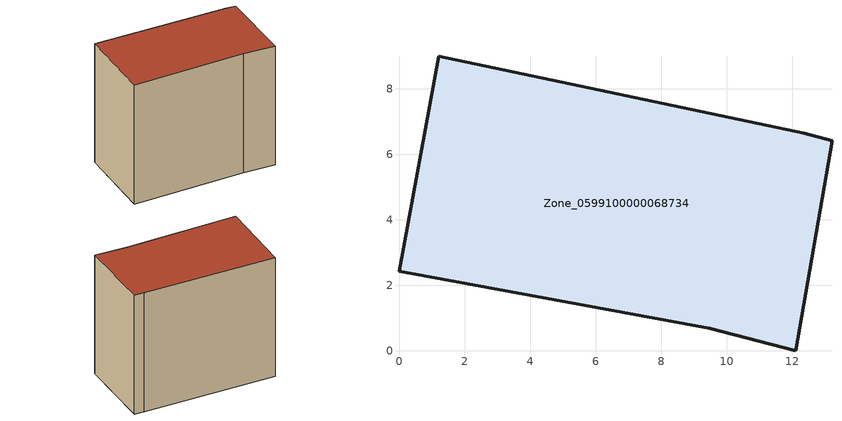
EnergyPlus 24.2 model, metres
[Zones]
Zone_0599100000068734
 floor ground (C_G): 1.2,8.99 12.37,6.64 13.21,6.41 12.11,0 9.46,0.68 0,2.42 z0
 wall outside (C_F): 12.37,6.64 1.2,8.99 0,2.42 9.46,0.68 12.11,0 13.21,6.41 12.37,6.64 z0:11.12
 roof outside (C_R): 12.11,0 13.21,6.41 12.37,6.64 1.2,8.99 0,2.42 9.46,0.68 z11.12
[BUILDING]
Pand.0599100000068734: North Axis=0; Terrain=City; Loads Convergence Tolerance Value=0.04; Temperature Convergence Tolerance Value=0.4; Solar Distribution=FullExterior; Maximum Number of Warmup Days=25; Minimum Number of Warmup Days=1
[Site:Location]
Rotterdam.The.Hague.AP_ZH_NLD Design_Conditions: Latitude=51.96; Longitude=4.45; Time Zone=1; Elevation=-4.5
[SITE:GROUNDTEMPERATURE:BUILDINGSURFACE]
18, 18, 18, 18, 18, 18, 18, 18, 18, 18, 18, 18
[MATERIAL] Thermal Absorptance=0.9; Solar Absorptance=0.7; Visible Absorptance=0.7
Name | Roughness | Thickness | Conductivity | Density | Specific Heat
G.TI.1946 | MediumSmooth | 0.15 | 1 | 540 | 1210
F.TI.1946 | Rough | 0.3 | 0.857143 | 1920 | 840
R.TI.1946 | MediumRough | 0.2 | 0.1 | 1500 | 1000
[CONSTRUCTION]
C_G: G.TI.1946
C_F: F.TI.1946
C_R: R.TI.1946
[ZONE]
Zone_0599100000068734: Type=1; Multiplier=1; Ceiling Height=Autocalculate; Volume=Autocalculate; Floor Area=autocalculate; Part of Total Floor Area=Yes
[ZONEINFILTRATION:DESIGNFLOWRATE]
Infil_Zone_0599100000068734: Zone or ZoneList or Space or SpaceList=Zone_0599100000068734; Schedule=AlwaysOn; Design Flow Rate Calculation Method=Flow/Area; Flow Rate per Floor Area=0.003; Constant Term Coefficient=1; Temperature Term Coefficient=0; Velocity Term Coefficient=0; Velocity Squared Term Coefficient=0
[HVACTEMPLATE:ZONE:IDEALLOADSAIRSYSTEM]
Zone_0599100000068734: Maximum Heating Supply Air Temperature=50; Minimum Cooling Supply Air Temperature=13; Maximum Heating Supply Air Humidity Ratio=0.0156; Minimum Cooling Supply Air Humidity Ratio=0.0077; Heating Limit=NoLimit; Cooling Limit=NoLimit; Dehumidification Control Type=ConstantSensibleHeatRatio; Cooling Sensible Heat Ratio=0.7; Dehumidification Setpoint=60; Humidification Control Type=None; Humidification Setpoint=30; Outdoor Air Method=None; Outdoor Air Flow Rate per Person=0.00944; Outdoor Air Flow Rate per Zone Floor Area=0; Outdoor Air Flow Rate per Zone=0; Demand Controlled Ventilation Type=None; Outdoor Air Economizer Type=NoEconomizer; Heat Recovery Type=None; Sensible Heat Recovery Effectiveness=0.7; Latent Heat Recovery Effectiveness=0.65
[ZONECONTROL:THERMOSTAT]
ThermostatControl_Zone_0599100000068734: Zone or ZoneList=Zone_0599100000068734; Control Type Schedule=DualSetpointControlType; Control 1=Thermostat_Zone_0599100000068734; Temperature Difference Between Cutout And Setpoint=0
[THERMOSTATSETPOINT:DUALSETPOINT]
Thermostat_Zone_0599100000068734: Heating Setpoint Temperature Schedule=HeatingSetpoint_Zone_0599100000068734; Cooling Setpoint Temperature Schedule=CoolingSetpoint_Zone_0599100000068734
[SCHEDULE:COMPACT]
HeatingSetpoint_Zone_0599100000068734: Through: 12/31, For: AllDays, Until: 24:00, 21
CoolingSetpoint_Zone_0599100000068734: Through: 12/31, For: AllDays, Until: 24:00, 24
DualSetpointControlType: Through: 12/31, For: AllDays, Until: 24:00, 4
AlwaysOn: Through: 12/31, For: AllDays, Until: 24:00, 1
